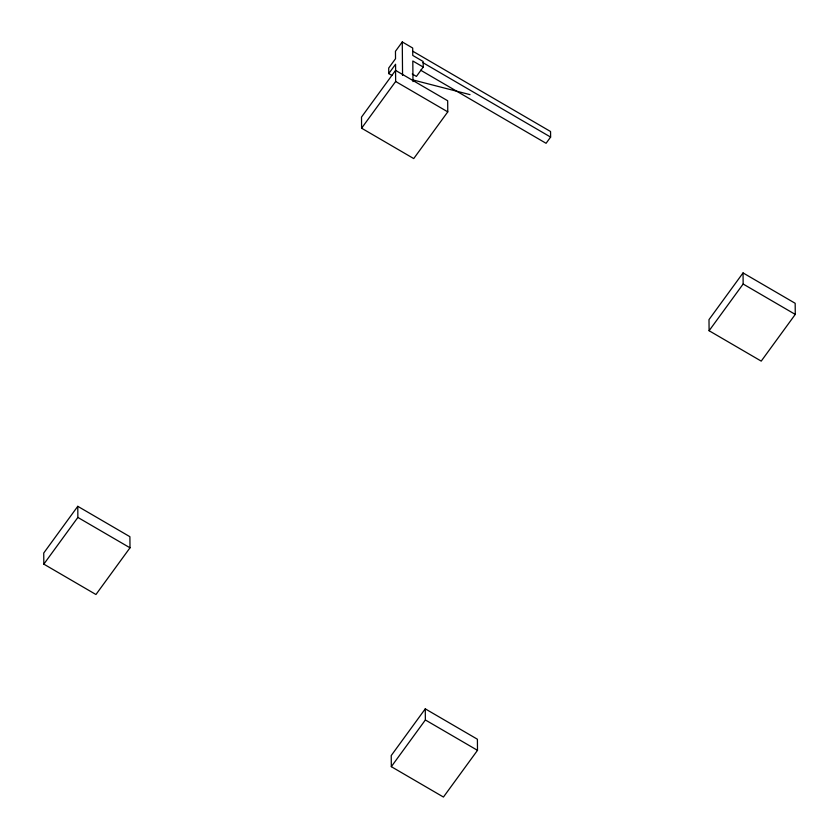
<?xml version="1.0" encoding="UTF-8"?>
<svg xmlns="http://www.w3.org/2000/svg" width="839" height="839" viewBox="0 0 839 839"><rect width="100%" height="100%" fill="white"/><g stroke="black" fill="none" stroke-linecap="round" stroke-linejoin="round"><path stroke-width="1.26" d="M412.253 73.979L416.417 76.412L423.234 67.068L423.181 61.509L412.757 55.437L412.694 48.022L402.269 41.95L395.463 51.294L395.526 58.699L388.709 68.043L388.761 73.601L391.886 75.416M388.761 73.601L395.568 64.257L395.63 70.686M77.775 506.316L43.733 553.027L43.827 564.133L95.95 594.515L130.003 547.804L129.898 536.698L77.775 506.316L77.87 517.432L43.827 564.133M395.557 70.382L361.504 117.082L361.599 128.199L413.732 158.571L447.774 111.87L447.68 100.753L395.557 70.382L395.651 81.488L361.599 128.199M412.694 51.169L550.562 131.524L550.615 137.082L546.074 143.301L420.633 70.193M425.268 708.85L391.226 755.561L391.32 766.668L443.443 797.05L477.496 750.339L477.401 739.232L425.268 708.85L425.373 719.967L391.32 766.668M743.05 272.916L708.997 319.617L709.102 330.734L761.225 361.116L795.267 314.405L795.173 303.288L743.05 272.916L743.144 284.022L709.102 330.734M412.19 79.747L470.018 94.639M422.919 62.652L550.615 137.082M423.234 67.068L412.809 60.985L412.987 81.572M395.651 81.488L447.774 111.87M743.144 284.022L795.267 314.405M77.87 517.432L130.003 547.804M425.373 719.967L477.496 750.339M402.269 41.95L402.563 75.447"/></g></svg>
